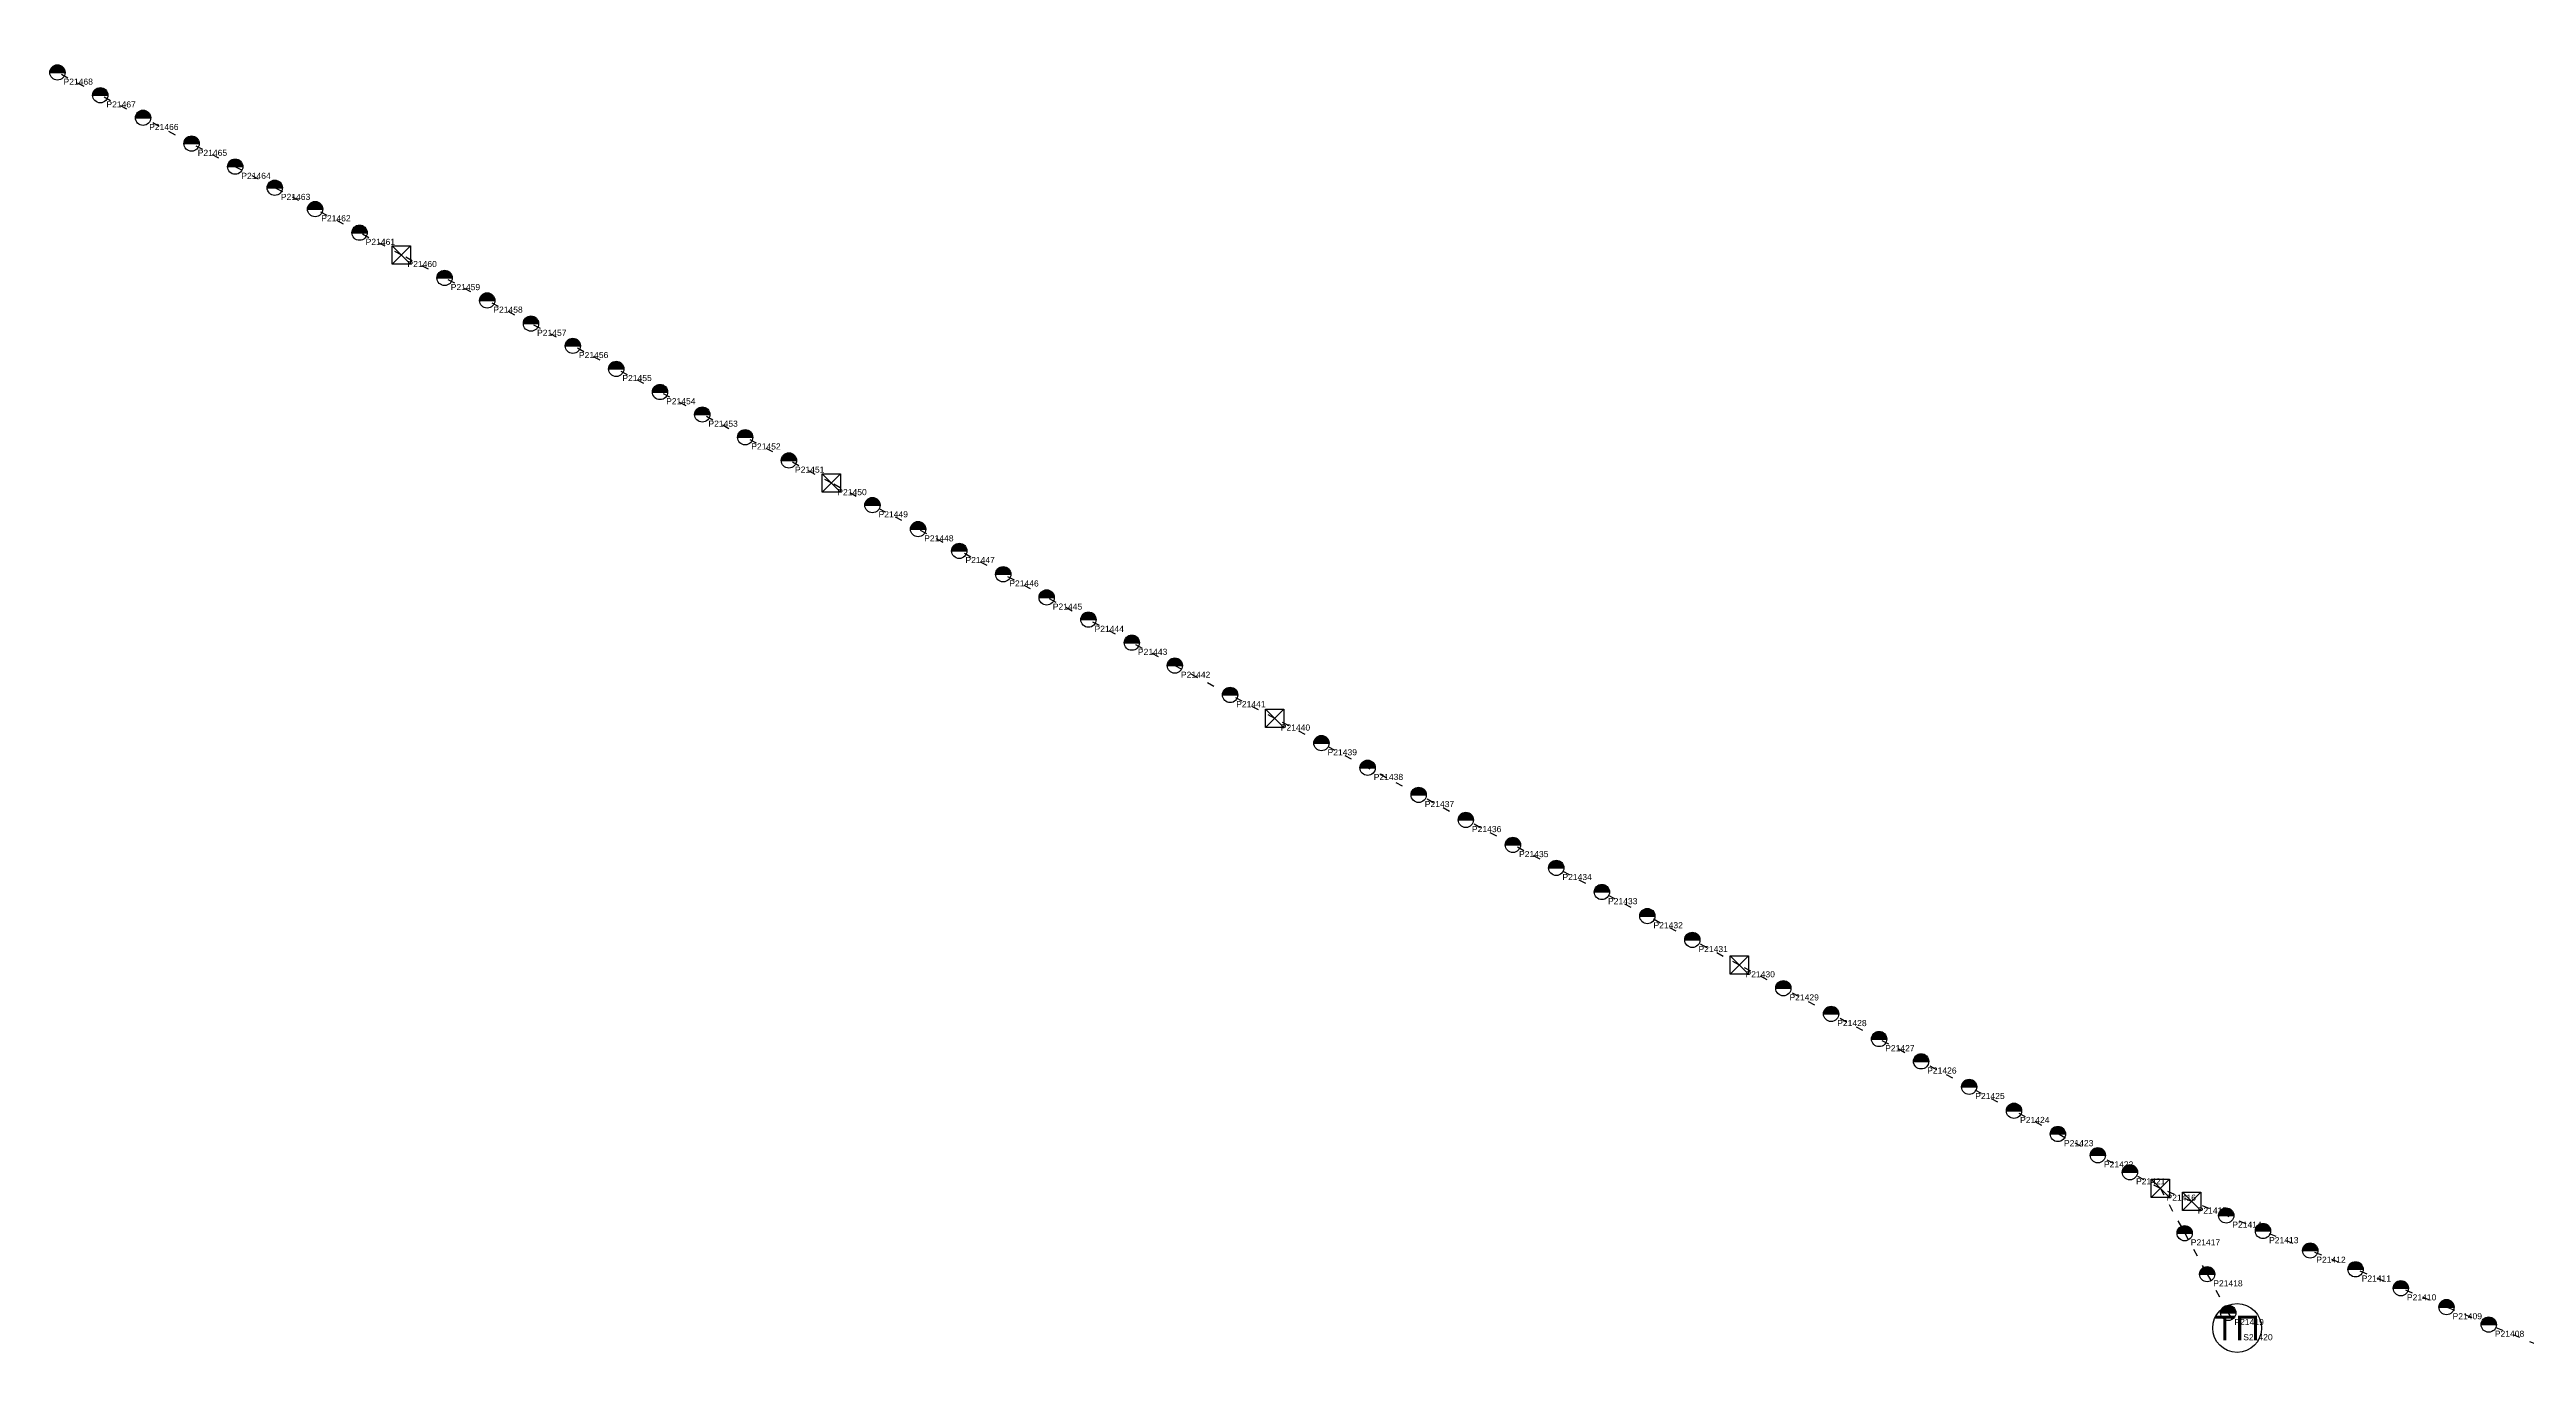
# Model space of a CAD drawing. Header units: metres. Extents: x 293745 to 312667, y 4834037 to 4842503.
# Drawn here: x 299131 to 303187, y 4837272 to 4839406 of the extents above; entities that cross this region are included whole.
import ezdxf
from ezdxf.enums import TextEntityAlignment as Align

# ---------------------------------------------------------------- set-up
doc = ezdxf.new("R2010")
doc.units = ezdxf.units.M
doc.header["$MEASUREMENT"] = 0
doc.linetypes.add('ACAD_ISO03W100', pattern=[30, 12, -18])
for name, color, linetype, lineweight in [('1_4', 7, 'Continuous', 25), ('21_2', 200, 'ACAD_ISO03W100', 25), ('28_2', 7, 'Continuous', 25), ('28_3', 7, 'Continuous', 25), ('57_2', 7, 'Continuous', 30)]:
    doc.layers.add(name, color=color, linetype=linetype, lineweight=lineweight)
doc.styles.get("Standard").update_dxf_attribs({"font": 'arial.ttf', "height": 2})

# ---------------------------------------------------------------- blocks, each defined once
blk = doc.blocks.new('TP-1_4')
at = {"layer": '1_4'}
blk.add_circle((0, 0), 4, dxfattribs=at)
at = {"layer": '1_4', "insert": (0, 0), "char_height": 4, "attachment_point": 5}
blk.add_mtext_dynamic_manual_height_columns('ТП', width=5.0652, gutter_width=75, heights=[0], dxfattribs=at)
at = {"layer": '1_4'}
blk.add_attdef('FIELD_ID', (4.98, 0.01), '', height=4, dxfattribs=at)
blk = doc.blocks.new('PYLON-MV-28_3')
at = {"layer": '28_3'}
blk.add_lwpolyline([(-1.5, 1.5), (1.5, 1.5), (1.5, -1.5), (-1.5, -1.5)], close=True, dxfattribs=at)
for points in [[(-1.5, 1.5), (1.5, -1.5)], [(-1.5, -1.5), (1.5, 1.5)]]:
    blk.add_lwpolyline(points, dxfattribs=at)
blk.add_attdef('FIELD_ID', (2.57, 0), '', height=2, dxfattribs=at)
blk = doc.blocks.new('PYLON-MV-28_2')
at = {"layer": '28_2'}
blk.add_hatch(color=256, dxfattribs=at).paths.add_polyline_path([(-1.25, 0), (1.25, 0, 1)])
blk.add_line((-1.25, 0), (1.25, 0), dxfattribs=at)
blk.add_circle((0, 0), 1.25, dxfattribs=at)
blk.add_attdef('FIELD_ID', (2.57, 0), '', height=2, dxfattribs=at)

msp = doc.modelspace()

# ---------------------------------------------------------------- linework, layer by layer
at = {"layer": '21_2'}
for points in [[(302587.3, 4837540.9), (302537.3, 4837567.5), (302484.8, 4837595.3), (302419.4, 4837630.1), (302347.5, 4837668.1), (302274.1, 4837707.3), (302195.4, 4837749), (302126.6, 4837785.6), (302048.1, 4837826.7), (301969.9, 4837868.7), (301897.9, 4837906.6), (301820.9, 4837947.9), (301747.2, 4837986.9), (301672.8, 4838026.3), (301598.1, 4838065.8), (301527.1, 4838103.4), (301450, 4838144.3), (301372.8, 4838185.3), (301289.2, 4838229.7), (301213.6, 4838270.1), (301137, 4838310.6), (301064, 4838348.9), (300973.5, 4838397.1), (300903.1, 4838434.5), (300832, 4838472.2), (300763.7, 4838508.6), (300692.5, 4838546.5), (300620.6, 4838584.8), (300553.1, 4838620.4), (300478.4, 4838659.7), (300410.9, 4838696), (300341.6, 4838732.9), (300270, 4838770.8), (300199.8, 4838808.1), (300130.6, 4838844.9), (300058.9, 4838882.8), (299987.8, 4838920.5), (299919.3, 4838956.9), (299847.6, 4838994.8), (299777.9, 4839031.7), (299707, 4839069.5), (299638.6, 4839105.8), (299565.9, 4839144.4), (299499.8, 4839179.4), (299435, 4839213.9), (299363.6, 4839251.6), (299284.1, 4839293.9), (299214.1, 4839330.8), (299143.9, 4839368.1), (299073.1, 4839405.7)], [(303203.4, 4837285.2), (303124.8, 4837318), (303055.7, 4837346.7), (302980.9, 4837377.6), (302906.8, 4837408.5), (302832.5, 4837439.3), (302755.2, 4837471.3), (302695, 4837496.6), (302638.3, 4837519.8), (302587.3, 4837540.9)], [(302587.3, 4837540.9), (302627, 4837467.6), (302663.8, 4837400.6), (302698.4, 4837337.2), (302712.9, 4837312.4)]]:
    msp.add_lwpolyline(points, dxfattribs=at)

# ---------------------------------------------------------------- block references
at = {"layer": '1_4', "xscale": 10, "yscale": 10}
msp.add_blockref('TP-1_4', (302712.9, 4837312.4), dxfattribs=at)
at = {"layer": '28_2', "xscale": 10, "yscale": 10}
for p in [(299143.9, 4839368.1), (299214.1, 4839330.8), (299284.1, 4839293.9), (299363.6, 4839251.6), (299435, 4839213.9), (299499.8, 4839179.4), (299565.9, 4839144.4), (299638.6, 4839105.8), (299777.9, 4839031.7), (299847.6, 4838994.8), (299919.3, 4838956.9), (299987.8, 4838920.5), (300058.9, 4838882.8), (300130.6, 4838844.9), (300199.8, 4838808.1), (300270, 4838770.8), (300341.6, 4838732.9), (300478.4, 4838659.7), (300553.1, 4838620.4), (300620.6, 4838584.8), (300692.5, 4838546.5), (300763.7, 4838508.6), (300832, 4838472.2), (300903.1, 4838434.5), (300973.5, 4838397.1), (301064, 4838348.9), (301213.6, 4838270.1), (301289.2, 4838229.7), (301372.8, 4838185.3), (301450, 4838144.3), (301527.1, 4838103.4), (301598.1, 4838065.8), (301672.8, 4838026.3), (301747.2, 4837986.9), (301820.9, 4837947.9), (301969.9, 4837868.7), (302048.1, 4837826.7), (302126.6, 4837785.6), (302195.4, 4837749), (302274.1, 4837707.3), (302347.5, 4837668.1), (302419.4, 4837630.1), (302484.8, 4837595.3), (302537.3, 4837567.5), (302695, 4837496.6), (302627, 4837467.6), (302755.2, 4837471.3), (302832.5, 4837439.3), (302663.8, 4837400.6), (302906.8, 4837408.5), (302980.9, 4837377.6), (302698.4, 4837337.2), (303055.7, 4837346.7), (303124.8, 4837318)]:
    msp.add_blockref('PYLON-MV-28_2', p, dxfattribs=at)
at = {"layer": '28_3', "xscale": 10, "yscale": 10}
for p in [(299707, 4839069.5), (300410.9, 4838696), (301137, 4838310.6), (301897.9, 4837906.6), (302587.3, 4837540.9), (302638.3, 4837519.8)]:
    msp.add_blockref('PYLON-MV-28_3', p, dxfattribs=at)

# ---------------------------------------------------------------- texts
at = {"layer": '57_2'}
for s, p in [('P21468', (299153.9, 4839358.1)), ('P21467', (299224.1, 4839320.8)), ('P21466', (299294.1, 4839283.9)), ('P21465', (299373.6, 4839241.6)), ('P21464', (299445, 4839203.9)), ('P21463', (299509.8, 4839169.4)), ('P21462', (299575.9, 4839134.4)), ('P21461', (299648.6, 4839095.8)), ('P21460', (299717, 4839059.5)), ('P21459', (299787.9, 4839021.7)), ('P21458', (299857.6, 4838984.8)), ('P21457', (299929.3, 4838946.9)), ('P21456', (299997.8, 4838910.5)), ('P21455', (300068.9, 4838872.8)), ('P21454', (300140.6, 4838834.9)), ('P21453', (300209.8, 4838798.1)), ('P21452', (300280, 4838760.8)), ('P21451', (300351.6, 4838722.9)), ('P21450', (300420.9, 4838686)), ('P21449', (300488.4, 4838649.7)), ('P21448', (300563.1, 4838610.4)), ('P21447', (300630.6, 4838574.8)), ('P21446', (300702.5, 4838536.5)), ('P21445', (300773.7, 4838498.6)), ('P21444', (300842, 4838462.2)), ('P21443', (300913.1, 4838424.5)), ('P21442', (300983.5, 4838387.1)), ('P21441', (301074, 4838338.9)), ('P21440', (301147, 4838300.6)), ('P21439', (301223.6, 4838260.1)), ('P21438', (301299.2, 4838219.7)), ('P21437', (301382.8, 4838175.3)), ('P21436', (301460, 4838134.3)), ('P21435', (301537.1, 4838093.4)), ('P21434', (301608.1, 4838055.8)), ('P21433', (301682.8, 4838016.3)), ('P21432', (301757.2, 4837976.9)), ('P21431', (301830.9, 4837937.9)), ('P21430', (301907.9, 4837896.6)), ('P21429', (301979.9, 4837858.7)), ('P21428', (302058.1, 4837816.7)), ('P21427', (302136.6, 4837775.6)), ('P21426', (302205.4, 4837739)), ('P21425', (302284.1, 4837697.3)), ('P21424', (302357.5, 4837658.1)), ('P21423', (302429.4, 4837620.1)), ('P21422', (302494.8, 4837585.3)), ('P21421', (302547.3, 4837557.5)), ('P21416', (302597.3, 4837530.9)), ('P21415', (302648.3, 4837509.8)), ('P21417', (302637, 4837457.6)), ('P21414', (302705, 4837486.6)), ('P21413', (302765.2, 4837461.3)), ('P21412', (302842.5, 4837429.3)), ('P21418', (302673.8, 4837390.6)), ('P21411', (302916.8, 4837398.5)), ('P21410', (302990.9, 4837367.6)), ('P21419', (302708.4, 4837327.2)), ('P21409', (303065.7, 4837336.7)), ('S21420', (302722.9, 4837302.4)), ('P21408', (303134.8, 4837308))]:
    msp.add_text(s, height=10, dxfattribs=at).set_placement(p, align=Align.TOP_LEFT)

doc.saveas('drawing.dxf')
